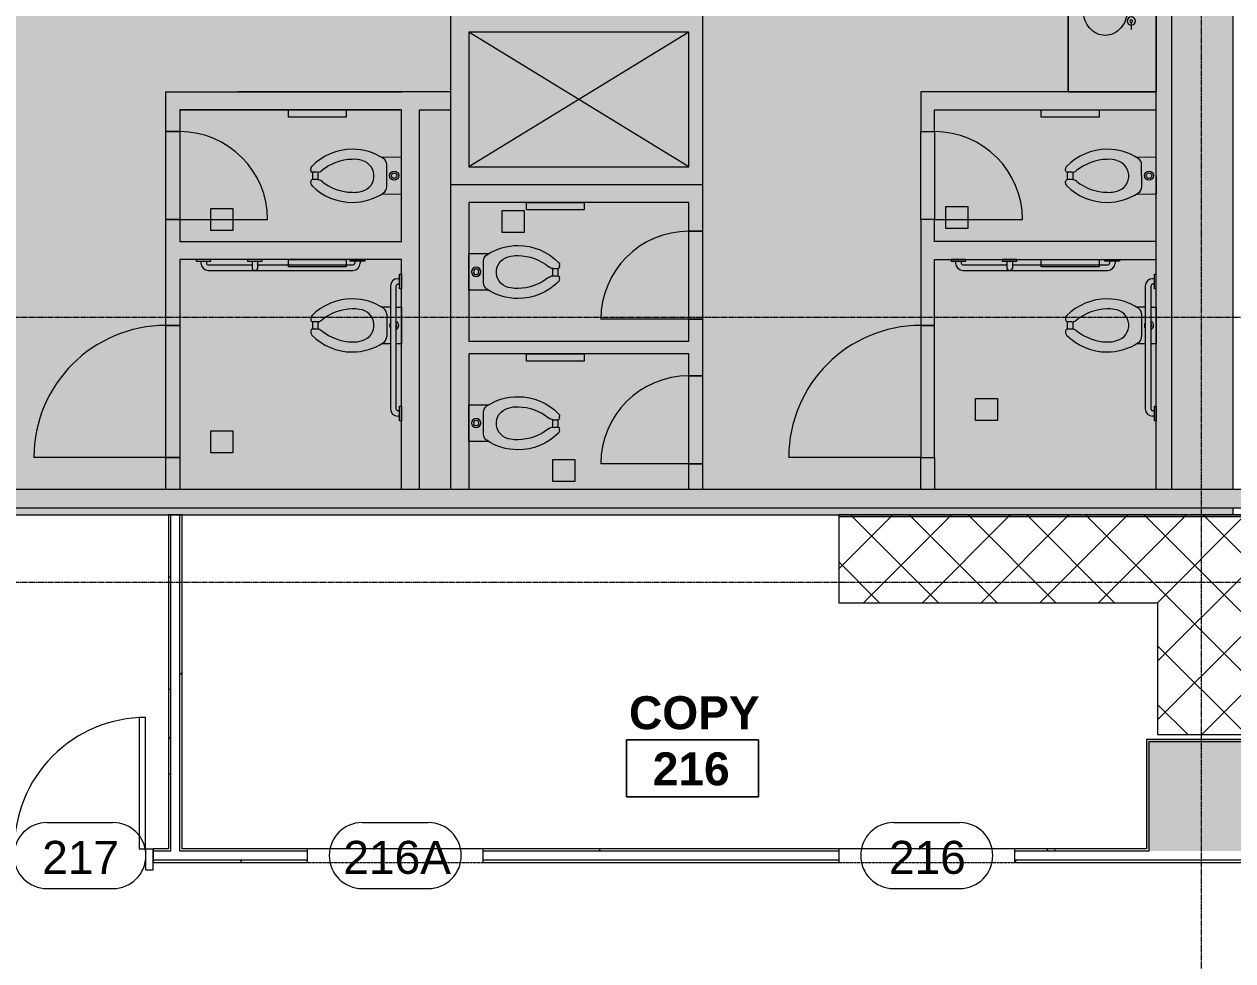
# Model space of a CAD drawing. Header units: inches. Extents: x 920 to 3559, y -583 to 5722.
# Drawn here: x 2307 to 2636.7, y 4664.5 to 4920.1 of the extents above; entities that cross this region are included whole.
import ezdxf

# ---------------------------------------------------------------- set-up
doc = ezdxf.new("R2010")
doc.units = ezdxf.units.IN
doc.header["$MEASUREMENT"] = 0
for name, pattern in [('Grid Line 1_2_', [0.875, 0.5, -0.125, 0.125, -0.125]), ('IMPORT-HIDDEN2 _3_', [0]), ('Overhead', [0.15625, 0.09375, -0.0625])]:
    doc.linetypes.add(name, pattern=pattern)
for name, color, linetype, lineweight in [('1900 Duke Street_2nd Flr_LINKED_dwg', 8, 'Continuous', 9), ('A-AREA-IDEN', 2, 'Continuous', 9), ('A-DETL-GENF', 92, 'Continuous', 9), ('A-DETL-MEDM', 33, 'Continuous', 20), ('A-DETL-THIN', 151, 'Continuous', 9), ('A-DOOR', 31, 'Continuous', 13), ('A-DOOR-FRAM', 31, 'Continuous', 20), ('A-DOOR-IDEN', 31, 'Continuous', 9), ('A-WALL', 113, 'Continuous', 13), ('A-WALL-PATT', 111, 'Continuous', 13), ('AD-MILLWORK', 7, 'IMPORT-HIDDEN2 _3_', 9), ('AE-COLUMN', 7, 'Continuous', 9), ('AE-DOORS', 7, 'Continuous', 9), ('AE-ELEV', 7, 'Continuous', 9), ('AE-FIXTURE', 7, 'Continuous', 9), ('AE-RCP-BULKHEAD', 7, 'Continuous', 9), ('AE-RCP-HEADERS', 7, 'Continuous', 9), ('AE-WALLS-PATT', 7, 'Continuous', 9), ('AE-WALLS-TENANT', 7, 'Continuous', 9), ('AN-FIXTURE', 7, 'Continuous', 9), ('AN-MILLWORK', 7, 'Continuous', 9), ('I-WALL', 2, 'Continuous', 13), ('Q-CASE', 31, 'Continuous', 9), ('S-GRID', 1, 'Continuous', 9)]:
    doc.layers.add(name, color=color, linetype=linetype, lineweight=lineweight)
doc.styles.add('Swis721 Lt BT', font='swissl.ttf', dxfattribs={"height": 9})
doc.styles.add('Swis721 Lt BT_B', font='', dxfattribs={"height": 9})
doc.styles.get('Swis721 Lt BT_B').set_extended_font_data('Swis721 Lt BT', bold=True)
pattern_1 = [(0, (-27928.1796, 0), (30.72, 7.68), [1.267, -21.773, 1.267, -21.773, -122.88]), (0, (-27928.1796, 0), (30.72, 7.68), [-46.08, 1.267, -44.813, 1.267, -21.773, -53.76]), (0, (-27928.1796, 0), (30.72, 7.68), [-115.2, 1.267, -14.093, 1.267, -37.133]), (120, (-27916.6596, 3.84), (-22.0110751, 22.7643004), [1.267, -21.773, 1.267, -21.773, -122.88]), (120, (-27916.6596, 3.84), (-22.0110751, 22.7643004), [-46.08, 1.267, -44.813, 1.267, -21.773, -53.76]), (120, (-27916.6596, 3.84), (-22.0110751, 22.7643004), [-115.2, 1.267, -14.093, 1.267, -37.133]), (240, (-27912.8196, 19.2), (-8.7089249, -30.4443004), [1.267, -21.773, 1.267, -21.773, -122.88]), (240, (-27912.8196, 19.2), (-8.7089249, -30.4443004), [-46.08, 1.267, -44.813, 1.267, -21.773, -53.76]), (240, (-27912.8196, 19.2), (-8.7089249, -30.4443004), [-115.2, 1.267, -14.093, 1.267, -37.133])]
pattern_2 = [(225, (30568.358, 4786.202), (8.012227, -8.012227), []), (315, (30568.358, 4786.202), (8.012227, 8.012227), [])]

# ---------------------------------------------------------------- blocks, each defined once
blk = doc.blocks.new('1900 Duke Street_2nd Flr_LINKED_dwg_P-TOILET_FLUSHVALVE-6424991-FIRST FLOOR CONSTRUCTION')
at = {"layer": 'AN-FIXTURE'}
for p, q in [((-1.93, 24.75), (-1.5, 24.75)), ((-1, 23.03), (-1, 24.25)), ((1, 23.03), (1, 24.25)), ((1.5, 24.75), (1.93, 24.75)), ((-3.03, 4), (3.03, 4))]:
    blk.add_line(p, q, dxfattribs=at)
at = {"layer": 'AN-FIXTURE', "flags": 128}
blk.add_lwpolyline([(-5, 5.38), (-5, 0), (5, 0), (5, 5.38)], dxfattribs=at)
at = {"layer": 'AN-FIXTURE'}
for radius in [1.25, 0.75]:
    blk.add_circle((0, 2), radius, dxfattribs=at)
for centre, radius, start, end in [((8.25, 13.42), 15.5, 134.5865, 180.0002), ((-1.93, 23.75), 1, 90.0002, 134.5865), ((-1.5, 24.25), 0.5, 0.0002, 90.0002), ((0, 12.45), 11.85, 85.1576, 94.8427), ((1.5, 24.25), 0.5, 90.0002, 180.0002), ((1.93, 23.75), 1, 45.4138, 90.0002), ((-8.25, 13.42), 15.5, 0.0002, 45.4138), ((9.04, 13.2), 13.54, 140.7782, 179.0697), ((-3, 23.03), 2, 320.7782, 0.0002), ((0, 12.45), 10.35, 84.3454, 95.6549), ((3, 23.03), 2, 180.0002, 219.2221), ((-9.04, 13.2), 13.54, 0.9307, 39.2221), ((8.25, 13.42), 15.5, 180.0002, 213.358), ((2.54, 13.02), 7.05, 176.7524, 192.5126), ((-2.54, 13.02), 7.05, 341.0374, 3.2479), ((-8.25, 13.42), 15.5, 326.6423, 0.0002), ((-0.05, 11.81), 4.31, 184.1235, 345.5792), ((-3.03, 6), 2, 213.358, 270.0002), ((3.03, 6), 2, 270.0002, 326.6423)]:
    blk.add_arc(centre, radius, start, end, dxfattribs=at)
blk = doc.blocks.new('1900 Duke Street_2nd Flr_LINKED_dwg_P-TOILET_FLUSHVALVE-6424993-FIRST FLOOR CONSTRUCTION')
at = {"layer": 'AN-FIXTURE'}
for p, q in [((-1.93, 24.75), (-1.5, 24.75)), ((-1, 23.03), (-1, 24.25)), ((1, 23.03), (1, 24.25)), ((1.5, 24.75), (1.93, 24.75)), ((-3.03, 4), (3.03, 4))]:
    blk.add_line(p, q, dxfattribs=at)
at = {"layer": 'AN-FIXTURE', "flags": 128}
blk.add_lwpolyline([(-5, 5.38), (-5, 0), (5, 0), (5, 5.38)], dxfattribs=at)
at = {"layer": 'AN-FIXTURE'}
for radius in [1.25, 0.75]:
    blk.add_circle((0, 2), radius, dxfattribs=at)
for centre, radius, start, end in [((8.25, 13.42), 15.5, 134.5865, 180.0002), ((-1.93, 23.75), 1, 90.0002, 134.5865), ((-1.5, 24.25), 0.5, 0.0002, 90.0002), ((0, 12.45), 11.85, 85.1576, 94.8427), ((1.5, 24.25), 0.5, 90.0002, 180.0002), ((1.93, 23.75), 1, 45.4138, 90.0002), ((-8.25, 13.42), 15.5, 0.0002, 45.4138), ((9.04, 13.2), 13.54, 140.7782, 179.0697), ((-3, 23.03), 2, 320.7782, 0.0002), ((0, 12.45), 10.35, 84.3454, 95.6549), ((3, 23.03), 2, 180.0002, 219.2221), ((-9.04, 13.2), 13.54, 0.9307, 39.2221), ((8.25, 13.42), 15.5, 180.0002, 213.358), ((2.54, 13.02), 7.05, 176.7524, 192.5126), ((-2.54, 13.02), 7.05, 341.0374, 3.2479), ((-8.25, 13.42), 15.5, 326.6423, 0.0002), ((-0.05, 11.81), 4.31, 184.1235, 345.5792), ((-3.03, 6), 2, 213.358, 270.0002), ((3.03, 6), 2, 270.0002, 326.6423)]:
    blk.add_arc(centre, radius, start, end, dxfattribs=at)
blk = doc.blocks.new('1900 Duke Street_2nd Flr_LINKED_dwg_P-SINK-RR-6424994-FIRST FLOOR CONSTRUCTION')
at = {"layer": 'AN-FIXTURE'}
for p, q in [((-0.5, 4.24), (-0.5, 1.5)), ((0.5, 4.24), (0.5, 1.5)), ((-4.13, 2.33), (-5.81, 2.33)), ((3.54, 2.33), (5.41, 2.33))]:
    blk.add_line(p, q, dxfattribs=at)
at = {"layer": 'AN-FIXTURE', "flags": 128}
blk.add_lwpolyline([(-0.5, 2.8), (-1.59, 2.8), (-1.59, 1.5), (1.59, 1.5), (1.59, 2.8), (0.5, 2.8)], dxfattribs=at)
at = {"layer": 'AN-FIXTURE'}
for centre, radius in [((-3.74, 2.33), 1.14), ((0, 5.71), 0.55), ((3.15, 2.33), 1.14), ((-3.74, 2.33), 0.394), ((3.15, 2.33), 0.394)]:
    blk.add_circle(centre, radius, dxfattribs=at)
for centre, radius, start, end in [((-0.76, 9.06), 6.17, 130.9878, 154.5127), ((-0.24, 8.46), 6.97, 109.7946, 130.9878), ((0.1, 7.51), 7.98, 90, 109.7946), ((0.1, 7.51), 7.98, 70.2054, 90), ((0.44, 8.46), 6.97, 49.0122, 70.2054), ((0.97, 9.06), 6.17, 25.4873, 49.0122), ((-1.58, 9.45), 5.27, 154.5127, 180), ((1.78, 9.45), 5.27, 360, 25.4873), ((-1.58, 9.45), 5.27, 180, 205.4873), ((-0.76, 9.84), 6.17, 205.4873, 229.0122), ((0.97, 9.84), 6.17, 310.9878, 334.5127), ((1.78, 9.45), 5.27, 334.5127, 0), ((-0.24, 10.44), 6.97, 229.0122, 250.2054), ((0.1, 11.39), 7.98, 250.2054, 265.6641), ((0, 4.24), 0.5, 360, 180), ((0.17, 11.15), 7.73, 272.4449, 289.9242), ((0.44, 10.44), 6.97, 289.7946, 310.9878)]:
    blk.add_arc(centre, radius, start, end, dxfattribs=at)
blk = doc.blocks.new('1900 Duke Street_2nd Flr_LINKED_dwg_A$C22A20B6F-6424995-FIRST FLOOR CONSTRUCTION')
at = {"layer": 'AN-FIXTURE', "flags": 128}
for points in [[(-30.85, 104.37), (-15.1, 104.37), (-15.1, 102.37), (-30.85, 102.37)], [(174.51, 104.37), (190.26, 104.37), (190.26, 102.37), (174.51, 102.37)], [(34.12, 79.03), (49.87, 79.03), (49.87, 77.03), (34.12, 77.03)], [(-30.85, 63.5), (-15.1, 63.5), (-15.1, 61.5), (-30.85, 61.5)], [(174.51, 63.5), (190.26, 63.5), (190.26, 61.5), (174.51, 61.5)], [(34.12, 37.72), (49.87, 37.72), (49.87, 35.72), (34.12, 35.72)]]:
    blk.add_lwpolyline(points, close=True, dxfattribs=at)
blk = doc.blocks.new('1900 Duke Street_2nd Flr_LINKED_dwg-5565117-FIRST FLOOR CONSTRUCTION')
at = {"layer": 'AE-COLUMN'}
blk.add_hatch(color=256, dxfattribs=at).paths.add_polyline_path([(1469.81, 346.02), (1469.81, 346.02), (1457.81, 346.02)], flags=0)
at = {"layer": 'AE-WALLS-PATT'}
h = blk.add_hatch(color=256, dxfattribs=at)
h.paths.add_polyline_path([(1358.81, 407.39), (1466.31, 407.39), (1466.31, 409.27), (1091.56, 409.27), (1091.56, 408.97), (1067.56, 408.99), (1067.56, 409.27), (1009.81, 409.27), (1009.81, 408.95), (991.94, 408.95), (991.94, 408.39), (986.94, 408.39), (986.94, 408.95), (979.81, 408.97), (979.81, 420.95), (982.69, 420.95), (982.69, 445.06), (984.31, 445.06), (984.31, 449.94), (977.81, 449.94), (977.81, 407.39), (1321.69, 407.39)], flags=0)
h.paths.add_polyline_path([(1093.6, 414.27), (1093.81, 414.27), (1093.81, 604.31), (1194.06, 604.31), (1194.06, 637.56), (1213.06, 637.56), (1213.06, 642.44), (1194.06, 642.44), (1194.06, 654.44), (1165.76, 654.44), (1165.76, 648.31), (1189.19, 648.31), (1189.19, 610.31), (1093.81, 610.31), (1093.81, 648.31), (1129.76, 648.31), (1129.76, 654.44), (1127.44, 654.44), (1127.44, 649.45), (1091.56, 649.45), (1091.56, 640.95), (1089.69, 640.95), (1089.69, 420.99), (1091.56, 420.97), (1091.56, 414.27)], flags=0)
h.paths.add_polyline_path([(979.81, 611.94), (984.31, 611.94), (984.31, 616.81), (982.69, 616.81), (982.69, 640.95), (979.81, 640.95), (979.81, 652.95), (986.94, 652.95), (986.94, 654.44), (977.81, 654.44), (977.81, 611.94)], flags=0)
h.paths.add_polyline_path([(1055.56, 646.06), (1055.56, 649.45), (1003.81, 649.45), (1003.81, 646.06)], flags=0)
h = blk.add_hatch(color=256, dxfattribs=at)
h.paths.add_polyline_path([(1449.67, 414.27), (1449.69, 414.27), (1449.69, 633.19), (1422.56, 633.19), (1422.56, 649.56), (1466.31, 649.56), (1466.31, 654.44), (1417.69, 654.44), (1417.69, 633.19), (1357.69, 633.19), (1357.69, 654.44), (1321.69, 654.44), (1321.69, 642.44), (1297.94, 642.44), (1297.94, 637.56), (1316.81, 637.56), (1316.81, 627.06), (1445.44, 627.06), (1445.44, 414.27)], flags=0)
h.paths.add_polyline_path([(1352.81, 633.19), (1326.56, 633.19), (1326.56, 649.56), (1352.81, 649.56), (1352.81, 633.53)], flags=0)
h = blk.add_hatch(color=256, dxfattribs=at)
h.paths.add_polyline_path([(1321.69, 497.47), (1321.69, 544.59), (1253.06, 544.59), (1253.06, 497.47), (1317.94, 497.47)], flags=0)
h.paths.add_polyline_path([(1257.94, 502.34), (1257.94, 539.09), (1317.94, 539.09), (1317.94, 502.34), (1290.51, 502.34)], flags=0)
for points in [[(1244.44, 414.27), (1244.44, 517.94), (1253.06, 517.94), (1253.06, 522.81), (1175.31, 522.81), (1175.31, 511.94), (1179.06, 511.94), (1179.06, 517.94), (1239.56, 517.94), (1239.56, 481.94), (1179.06, 481.94), (1179.06, 487.94), (1175.31, 487.94), (1175.31, 459.06), (1179.06, 459.06), (1179.06, 477.06), (1239.56, 477.06), (1239.56, 414.27), (1244.38, 414.27)], [(1381.19, 511.94), (1384.94, 511.94), (1384.94, 517.94), (1445.44, 517.94), (1445.44, 522.81), (1381.19, 522.81), (1381.19, 517.64)], [(1253.15, 414.27), (1257.94, 414.27), (1257.94, 451.28), (1317.94, 451.28), (1317.94, 445.31), (1321.69, 445.31), (1321.69, 460.75), (1317.94, 460.75), (1317.94, 454.78), (1257.94, 454.78), (1257.94, 492.59), (1317.94, 492.59), (1317.94, 484.75), (1321.69, 484.75), (1321.69, 497.47), (1253.06, 497.47), (1253.06, 414.27), (1253.15, 414.27)], [(1381.19, 459.06), (1384.94, 459.06), (1384.94, 477.06), (1445.44, 477.06), (1445.44, 481.94), (1384.94, 481.94), (1384.94, 487.94), (1381.19, 487.94), (1381.19, 477.06)], [(1175.31, 414.27), (1179.06, 414.27), (1179.06, 423.06), (1175.31, 423.06), (1175.31, 420.97)], [(1381.19, 414.27), (1384.94, 414.27), (1384.94, 423.06), (1381.19, 423.06)], [(1317.94, 414.27), (1321.69, 414.27), (1321.69, 421.31), (1317.94, 421.31)]]:
    blk.add_hatch(color=256, dxfattribs=at).paths.add_polyline_path(points, flags=0)
at = {"layer": 'AD-MILLWORK', "linetype": 'Continuous', "flags": 128}
blk.add_lwpolyline([(1421.44, 522.81), (1445.44, 522.81), (1445.44, 627.06), (1421.44, 627.06)], close=True, dxfattribs=at)
at = {"layer": 'AE-DOORS'}
for p, q in [((1179.06, 487.94), (1203.06, 487.94)), ((1384.94, 487.94), (1408.94, 487.94)), ((1317.94, 460.75), (1293.94, 460.75)), ((1175.31, 423.06), (1139.31, 423.06)), ((1381.19, 423.06), (1345.19, 423.06)), ((1317.94, 421.31), (1293.94, 421.31))]:
    blk.add_line(p, q, dxfattribs=at)
for centre, radius, start, end in [((1179.06, 487.94), 24, 0, 90), ((1384.94, 487.94), 24, 0, 90), ((1317.94, 460.75), 24, 90, 180), ((1175.31, 423.06), 36, 90, 180), ((1381.19, 423.06), 36, 90, 180), ((1317.94, 421.31), 24, 90, 180)]:
    blk.add_arc(centre, radius, start, end, dxfattribs=at)
at = {"layer": 'AE-ELEV'}
for p, q in [((1317.94, 502.34), (1257.94, 539.09)), ((1317.94, 539.09), (1257.94, 502.34))]:
    blk.add_line(p, q, dxfattribs=at)
at = {"layer": 'AE-FIXTURE'}
for p, q in [((1184.84, 476.56), (1184.84, 476.06)), ((1186.34, 476.56), (1186.34, 476.06)), ((1186.84, 475.56), (1198.81, 475.56)), ((1198.81, 476.56), (1198.81, 474.56)), ((1200.31, 476.56), (1200.31, 474.56)), ((1200.31, 475.56), (1226.31, 475.56)), ((1226.81, 476.56), (1226.81, 476.06)), ((1228.31, 476.56), (1228.31, 476.06)), ((1390.71, 476.56), (1390.71, 476.06)), ((1392.21, 476.56), (1392.21, 476.06)), ((1392.71, 475.56), (1404.69, 475.56)), ((1404.69, 476.56), (1404.69, 474.56)), ((1406.19, 476.56), (1406.19, 474.56)), ((1406.19, 475.56), (1432.19, 475.56)), ((1432.69, 476.56), (1432.69, 476.06)), ((1434.19, 476.56), (1434.19, 476.06)), ((1186.84, 474.06), (1226.31, 474.06)), ((1239.06, 471.81), (1238.56, 471.81)), ((1392.71, 474.06), (1432.19, 474.06)), ((1444.94, 471.81), (1444.44, 471.81)), ((1236.56, 469.81), (1236.56, 436.29)), ((1238.06, 469.81), (1238.06, 436.29)), ((1239.06, 470.31), (1238.56, 470.31)), ((1442.44, 469.81), (1442.44, 436.29)), ((1443.94, 469.81), (1443.94, 436.29)), ((1444.94, 470.31), (1444.44, 470.31)), ((1239.06, 435.79), (1238.56, 435.79)), ((1444.94, 435.79), (1444.44, 435.79)), ((1239.06, 434.29), (1238.56, 434.29)), ((1444.94, 434.29), (1444.44, 434.29))]:
    blk.add_line(p, q, dxfattribs=at)
at = {"layer": 'AE-FIXTURE', "flags": 128}
for points in [[(1187.59, 476.56), (1187.59, 477.06), (1183.59, 477.06), (1183.59, 476.56)], [(1201.56, 476.56), (1201.56, 477.06), (1197.56, 477.06), (1197.56, 476.56)], [(1229.56, 476.56), (1225.56, 476.56), (1225.56, 477.06), (1229.56, 477.06)], [(1393.46, 476.56), (1393.46, 477.06), (1389.46, 477.06), (1389.46, 476.56)], [(1407.44, 476.56), (1407.44, 477.06), (1403.44, 477.06), (1403.44, 476.56)], [(1435.44, 476.56), (1431.44, 476.56), (1431.44, 477.06), (1435.44, 477.06)], [(1239.06, 473.06), (1239.56, 473.06), (1239.56, 469.06), (1239.06, 469.06)], [(1239.56, 433.04), (1239.06, 433.04), (1239.06, 437.04), (1239.56, 437.04)], [(1445.44, 433.04), (1444.94, 433.04), (1444.94, 437.04), (1445.44, 437.04)]]:
    blk.add_lwpolyline(points, close=True, dxfattribs=at)
blk.add_lwpolyline([(1445.44, 469.06), (1444.94, 469.06), (1444.94, 473.06), (1445.44, 473.06)], dxfattribs=at)
at = {"layer": 'AE-FIXTURE'}
for centre, radius, start, end in [((1186.84, 476.06), 2, 180, 270), ((1186.84, 476.06), 0.5, 180, 270), ((1226.31, 476.06), 0.5, 270, 0), ((1226.31, 476.06), 2, 270, 0), ((1392.71, 476.06), 2, 180, 270), ((1392.71, 476.06), 0.5, 180, 270), ((1432.19, 476.06), 0.5, 270, 0), ((1432.19, 476.06), 2, 270, 0), ((1199.56, 474.88), 0.812, 202.6199, 337.3801), ((1238.56, 469.81), 2, 90, 180), ((1405.44, 474.88), 0.812, 202.6199, 337.3801), ((1444.44, 469.81), 2, 90, 180), ((1238.56, 469.81), 0.5, 90, 180), ((1444.44, 469.81), 0.5, 90, 180), ((1238.56, 436.29), 2, 180, 270), ((1238.56, 436.29), 0.5, 180, 270), ((1444.44, 436.29), 2, 180, 270), ((1444.44, 436.29), 0.5, 180, 270)]:
    blk.add_arc(centre, radius, start, end, dxfattribs=at)
at = {"layer": 'AE-RCP-BULKHEAD', "flags": 128}
blk.add_lwpolyline([(1421.44, 627.06), (1445.44, 627.06), (1445.44, 522.81), (1421.44, 522.81)], close=True, dxfattribs=at)
at = {"layer": 'AE-RCP-HEADERS', "flags": 128}
for points in [[(1175.31, 511.94), (1179.06, 511.94), (1179.06, 487.94), (1175.31, 487.94)], [(1381.19, 511.94), (1384.94, 511.94), (1384.94, 487.94), (1381.19, 487.94)], [(1317.94, 484.75), (1321.69, 484.75), (1321.69, 460.75), (1317.94, 460.75)], [(1175.31, 459.06), (1179.06, 459.06), (1179.06, 423.06), (1175.31, 423.06)], [(1381.19, 423.06), (1384.94, 423.06), (1384.94, 459.06), (1381.19, 459.06)], [(1317.94, 445.31), (1321.69, 445.31), (1321.69, 421.31), (1317.94, 421.31)]]:
    blk.add_lwpolyline(points, close=True, dxfattribs=at)
at = {"layer": 'AE-WALLS-TENANT'}
for p, q in [((1466.31, 654.44), (1466.31, 414.27)), ((1253.06, 522.81), (1195.06, 522.81)), ((1179.06, 517.94), (1239.06, 517.94)), ((1321.69, 497.47), (1253.06, 497.47)), ((1466.31, 409.27), (1466.31, 407.44)), ((1048.69, 407.39), (1175.99, 407.39)), ((1179.74, 407.39), (1358.81, 407.39))]:
    blk.add_line(p, q, dxfattribs=at)
at = {"layer": 'AE-WALLS-TENANT', "flags": 128}
for points in [[(1445.44, 414.27), (1445.44, 627.06), (1316.81, 627.06), (1316.81, 637.56), (1297.94, 637.56), (1297.94, 642.44), (1321.69, 642.44), (1321.69, 654.44), (1357.69, 654.44), (1357.69, 633.19), (1417.69, 633.19), (1417.69, 654.44), (1453.38, 654.44)], [(1449.69, 414.27), (1449.69, 633.19), (1422.56, 633.19), (1422.56, 649.56), (1453.38, 649.56)], [(1253.06, 414.27), (1253.06, 637.56), (1249.06, 637.56), (1249.06, 642.44), (1261.94, 642.44), (1261.94, 637.56), (1257.94, 637.56), (1257.94, 544.59)], [(1253.06, 544.59), (1321.69, 544.59), (1321.69, 484.75), (1317.94, 484.75), (1317.94, 492.59), (1257.94, 492.59), (1257.94, 454.78), (1317.94, 454.78), (1317.94, 460.75), (1321.69, 460.75), (1321.69, 445.31), (1317.94, 445.31), (1317.94, 451.28), (1257.94, 451.28), (1257.94, 414.27)], [(1239.56, 414.27), (1239.56, 477.06), (1179.06, 477.06), (1179.06, 459.06), (1175.31, 459.06), (1175.31, 487.94), (1179.06, 487.94), (1179.06, 481.94), (1239.56, 481.94), (1239.56, 517.94), (1179.06, 517.94), (1179.06, 511.94), (1175.31, 511.94), (1175.31, 522.81), (1239.56, 522.81)], [(1445.44, 522.81), (1381.19, 522.81), (1381.19, 511.94), (1384.94, 511.94), (1384.94, 517.94), (1445.44, 517.94)], [(1244.44, 414.27), (1244.44, 517.94), (1253.06, 517.94)], [(1445.44, 481.94), (1384.94, 481.94), (1384.94, 487.94), (1381.19, 487.94), (1381.19, 459.06), (1384.94, 459.06), (1384.94, 477.06), (1445.44, 477.06)], [(1175.31, 414.27), (1175.31, 423.06), (1179.06, 423.06), (1179.06, 414.27)], [(1381.19, 414.27), (1381.19, 423.06), (1384.94, 423.06), (1384.94, 414.27)], [(1317.94, 414.27), (1317.94, 421.31), (1321.69, 421.31), (1321.69, 414.27)]]:
    blk.add_lwpolyline(points, dxfattribs=at)
blk.add_lwpolyline([(1257.94, 539.09), (1257.94, 502.34), (1317.94, 502.34), (1317.94, 539.09)], close=True, dxfattribs=at)
at = {"layer": 'AN-FIXTURE'}
for p, q in [((1445.44, 469.06), (1445.44, 473.06)), ((1236.56, 464.06), (1234.18, 464.06)), ((1235.56, 462.09), (1235.56, 456.04)), ((1442.44, 464.06), (1440.06, 464.06)), ((1441.44, 462.09), (1441.44, 456.04)), ((1214.81, 460.99), (1214.81, 460.56)), ((1216.53, 460.06), (1215.31, 460.06)), ((1420.69, 460.99), (1420.69, 460.56)), ((1422.41, 460.06), (1421.19, 460.06)), ((1214.81, 457.56), (1214.81, 457.13)), ((1216.53, 458.06), (1215.31, 458.06)), ((1420.69, 457.56), (1420.69, 457.13)), ((1422.41, 458.06), (1421.19, 458.06)), ((1236.56, 454.06), (1234.18, 454.06)), ((1442.44, 454.06), (1440.06, 454.06))]:
    blk.add_line(p, q, dxfattribs=at)
at = {"layer": 'AN-FIXTURE', "flags": 128}
for points in [[(1388.02, 491.54), (1394.02, 491.54), (1394.02, 485.54), (1388.02, 485.54)], [(1187.58, 491.01), (1193.58, 491.01), (1193.58, 485.01), (1187.58, 485.01)], [(1267.06, 490.39), (1273.06, 490.39), (1273.06, 484.39), (1267.06, 484.39)], [(1396.14, 439.12), (1402.14, 439.12), (1402.14, 433.12), (1396.14, 433.12)], [(1187.58, 430.27), (1193.58, 430.27), (1193.58, 424.27), (1187.58, 424.27)], [(1280.88, 422.49), (1286.88, 422.49), (1286.88, 416.49), (1280.88, 416.49)]]:
    blk.add_lwpolyline(points, close=True, dxfattribs=at)
for points in [[(1238.06, 464.06), (1239.56, 464.06), (1239.56, 454.06), (1238.06, 454.06)], [(1443.94, 464.06), (1445.44, 464.06), (1445.44, 454.06), (1443.94, 454.06)]]:
    blk.add_lwpolyline(points, dxfattribs=at)
at = {"layer": 'AN-FIXTURE'}
for centre, radius, start, end in [((1226.14, 450.81), 15.5, 89.9998, 135.4135), ((1226.14, 450.81), 15.5, 56.642, 89.9998), ((1432.01, 450.81), 15.5, 89.9998, 135.4135), ((1432.01, 450.81), 15.5, 56.642, 89.9998), ((1215.81, 460.99), 1, 135.4135, 179.9998), ((1226.36, 450.02), 13.54, 90.9303, 129.2218), ((1226.54, 456.53), 7.05, 77.4874, 93.2476), ((1227.76, 459.11), 4.31, 284.4208, 85.8765), ((1233.56, 462.09), 2, 359.9998, 56.642), ((1421.69, 460.99), 1, 135.4135, 179.9998), ((1432.23, 450.02), 13.54, 90.9303, 129.2218), ((1432.41, 456.53), 7.05, 77.4874, 93.2476), ((1433.63, 459.11), 4.31, 284.4208, 85.8765), ((1439.44, 462.09), 2, 359.9998, 56.642), ((1215.31, 460.56), 0.5, 179.9998, 269.9998), ((1227.11, 459.06), 11.85, 175.1573, 184.8424), ((1216.53, 462.06), 2, 269.9998, 309.2218), ((1227.11, 459.06), 10.35, 174.3451, 185.6546), ((1237.56, 459.06), 1.25, 143.1679, 216.8321), ((1237.56, 459.06), 1.25, 293.5535, 66.4465), ((1237.56, 459.06), 0.75, 311.7597, 48.2403), ((1421.19, 460.56), 0.5, 179.9998, 269.9998), ((1432.98, 459.06), 11.85, 175.1573, 184.8424), ((1422.41, 462.06), 2, 269.9998, 309.2218), ((1432.98, 459.06), 10.35, 174.3451, 185.6546), ((1443.44, 459.06), 1.25, 143.1679, 216.8321), ((1443.44, 459.06), 1.25, 293.5535, 66.4465), ((1443.44, 459.06), 0.75, 311.7597, 48.2403), ((1215.31, 457.56), 0.5, 89.9998, 179.9998), ((1215.81, 457.13), 1, 179.9998, 224.5862), ((1226.14, 467.31), 15.5, 224.5862, 269.9998), ((1216.53, 456.06), 2, 50.7779, 89.9998), ((1226.36, 468.1), 13.54, 230.7779, 269.0693), ((1233.56, 456.04), 2, 303.3577, 359.9998), ((1421.19, 457.56), 0.5, 89.9998, 179.9998), ((1421.69, 457.13), 1, 179.9998, 224.5862), ((1432.01, 467.31), 15.5, 224.5862, 269.9998), ((1422.41, 456.06), 2, 50.7779, 89.9998), ((1432.23, 468.1), 13.54, 230.7779, 269.0693), ((1439.44, 456.04), 2, 303.3577, 359.9998), ((1226.54, 461.6), 7.05, 266.7521, 288.9626), ((1226.14, 467.31), 15.5, 269.9998, 303.3577), ((1432.41, 461.6), 7.05, 266.7521, 288.9626), ((1432.01, 467.31), 15.5, 269.9998, 303.3577)]:
    blk.add_arc(centre, radius, start, end, dxfattribs=at)
at = {"layer": 'AN-MILLWORK'}
blk.add_line((1421.44, 627.06), (1421.44, 522.81), dxfattribs=at)
at = {"extrusion": (0, 0, -1)}
for name, p, zscale, rotation in [('1900 Duke Street_2nd Flr_LINKED_dwg_P-SINK-RR-6424994-FIRST FLOOR CONSTRUCTION', (-1440.95, 545.25), -1, 270), ('1900 Duke Street_2nd Flr_LINKED_dwg_P-TOILET_FLUSHVALVE-6424993-FIRST FLOOR CONSTRUCTION', (-1257.94, 473.69), -0.9999999999999999, 90.21970898997775), ('1900 Duke Street_2nd Flr_LINKED_dwg_P-TOILET_FLUSHVALVE-6424993-FIRST FLOOR CONSTRUCTION', (-1257.94, 432.42), -0.9999999999999999, 90.21970898997775)]:
    blk.add_blockref(name, p, dxfattribs=dict(at, zscale=zscale, rotation=rotation))
blk.add_blockref('1900 Duke Street_2nd Flr_LINKED_dwg_A$C22A20B6F-6424995-FIRST FLOOR CONSTRUCTION', (1239.56, 413.56))
at = {"rotation": 90.21970898997775}
for p in [(1239.56, 499.94), (1445.44, 499.94)]:
    blk.add_blockref('1900 Duke Street_2nd Flr_LINKED_dwg_P-TOILET_FLUSHVALVE-6424991-FIRST FLOOR CONSTRUCTION', p, dxfattribs=at)
blk = doc.blocks.new('Door-Opening - 30_ x 84_-5950427-FIRST FLOOR CONSTRUCTION')
at = {"layer": 'A-DETL-GENF', "linetype": 'Overhead'}
for p, q in [((23.68, 1.88), (-24.32, 1.88)), ((-24.32, -1.87), (23.68, -1.87))]:
    blk.add_line(p, q, dxfattribs=at)
at = {"layer": 'A-DETL-MEDM'}
for p, q in [((-24.32, 1.88), (-24.32, -1.87)), ((23.68, -1.87), (23.68, 1.88))]:
    blk.add_line(p, q, dxfattribs=at)
blk = doc.blocks.new('Single Flush - OTJ_SOLIDFLUSH_ALUM-5854608-FIRST FLOOR CONSTRUCTION')
at = {"layer": 'A-DOOR', "lineweight": 20}
for p, q in [((16.15625, 37.6875), (16.15625, 1.875)), ((17.90625, 37.6875), (16.15625, 37.6875)), ((17.90625, 1.875), (17.90625, 37.6875)), ((16.15625, 1.875), (17.90625, 1.875))]:
    blk.add_line(p, q, dxfattribs=at)
at = {"layer": 'A-DOOR', "lineweight": 9}
blk.add_arc((17.90625, 1.875), 35.8125, 90, 180.5, dxfattribs=at)
at = {"layer": 'A-DOOR-FRAM'}
for p, q in [((-20, -3.875), (-20, 1.875)), ((-20, 1.875), (-18, 1.875)), ((-18, -3.875), (-18, 1.875)), ((18.000004, -3.875), (18.000004, 1.875)), ((18.000004, 1.875), (20.000004, 1.875)), ((20.000004, -3.875), (20.000004, 1.875)), ((-20, -3.875), (-18, -3.875)), ((18.000004, -3.875), (20.000004, -3.875))]:
    blk.add_line(p, q, dxfattribs=at)
blk = doc.blocks.new('C-L SHAPE COUNTER TOP - C-L SHAPE COUNTER TOP-6428071-FIRST FLOOR CONSTRUCTION')
at = {"layer": 'Q-CASE'}
h = blk.add_hatch(dxfattribs=at)
h.set_pattern_fill('FP_4', color=256, style=0, pattern_type=2)
h.set_pattern_definition(pattern_2)
h.paths.add_polyline_path([(0, 60), (0, 0), (111, 0), (111, 0.5), (0.5, 0.5), (0.5, 60)], flags=0)
h = blk.add_hatch(dxfattribs=at)
h.set_pattern_fill('FP_4', color=256, style=0, pattern_type=2)
h.set_pattern_definition(pattern_2)
h.paths.add_polyline_path([(12.68, 60), (0.5, 60), (0.5, 0.5), (111, 0.5), (111, 24), (24, 24), (24, 60), (18.64, 60)], flags=0)
for p, q in [((0.5, 60), (0, 60)), ((0.5, 0.5), (0.5, 60)), ((24, 60), (0.5, 60)), ((24, 24), (24, 60)), ((111, 24), (24, 24)), ((111, 0.5), (111, 24)), ((0, 0), (111, 0)), ((111, 0.5), (0.5, 0.5)), ((111, 0), (111, 0.5))]:
    blk.add_line(p, q, dxfattribs=at)
blk = doc.blocks.new('Room Tag - Room Name and Number-3379422-FIRST FLOOR CONSTRUCTION')
at = {"layer": 'A-AREA-IDEN'}
for p, q in [((-0.1881, -0.1636), (-0.1881, -0.0018)), ((-0.1881, -0.0018), (0.1869, -0.0018)), ((0.1869, -0.0018), (-0.1881, -0.0018)), ((-0.1881, -0.0018), (-0.1881, -0.1636)), ((0.1869, -0.0018), (0.1869, -0.1636)), ((0.1869, -0.1636), (0.1869, -0.0018)), ((0.1869, -0.1636), (-0.1881, -0.1636)), ((-0.1881, -0.1636), (0.1869, -0.1636))]:
    blk.add_line(p, q, dxfattribs=at)
blk = doc.blocks.new('Door Tag - Door Tag-41184-FIRST FLOOR CONSTRUCTION')
at = {"layer": 'A-DOOR-IDEN'}
for p, q in [((-0.09375, 0.09375), (0.09375, 0.09375)), ((-0.09375, -0.09375), (0.09375, -0.09375))]:
    blk.add_line(p, q, dxfattribs=at)
for centre, start, end in [((-0.09375, 0), 90, 270), ((0.09375, 0), 270, 90)]:
    blk.add_arc(centre, 0.09375, start, end, dxfattribs=at)

msp = doc.modelspace()

# ---------------------------------------------------------------- hatches: boundary and pattern name
at = {"layer": 'A-DETL-GENF'}
h = msp.add_hatch(color=254, dxfattribs=at)
h.paths.add_polyline_path([(2157.31, 4991.45), (2158.18, 4991.45), (2158.18, 4991.2), (2157.31, 4991.2)], flags=0)
h.paths.add_polyline_path([(2162.31, 4787.2), (2162.31, 4787.77), (2174.18, 4787.78), (2174.18, 4788.08), (2172.93, 4788.08), (2172.93, 4793.08), (2174.18, 4793.08), (2174.18, 4799.77), (2253.18, 4799.8), (2253.18, 4907.12), (2162.31, 4907.12), (2162.31, 4911.12), (2253.18, 4911.12), (2253.18, 5019.77), (2256.68, 5019.77), (2256.68, 4799.8), (2260.06, 4799.8), (2260.06, 5019.77), (2261.93, 5019.77), (2261.93, 5028.27), (2225.93, 5028.27), (2225.93, 5024.87), (2174.18, 5024.87), (2174.18, 5023.25), (2225.93, 5023.25), (2225.93, 5019.75), (2162.31, 5019.77), (2162.31, 5028.27), (2157.31, 5028.27), (2157.31, 4991.45), (2155.31, 4991.45), (2155.31, 4990.75), (2148.18, 4990.75), (2148.18, 4948.75), (2155.31, 4948.75), (2155.31, 4942.95), (2157.31, 4942.95), (2157.31, 4871.45), (2158.18, 4871.45), (2158.18, 4871.2), (2156.31, 4871.2), (2156.31, 4870.75), (2148.18, 4870.75), (2148.18, 4828.75), (2156.31, 4828.75), (2156.31, 4823.2), (2158.18, 4823.2), (2158.18, 4822.95), (2157.31, 4822.95), (2157.31, 4799.77), (2154.68, 4799.77), (2154.68, 4823.87), (2153.06, 4823.87), (2153.06, 4799.77), (2150.18, 4799.77), (2150.18, 4787.77), (2157.31, 4787.76), (2157.31, 4787.2)], flags=0)
h.paths.add_polyline_path([(2002.68, 4791.08), (2002.68, 4796.25), (1944.22, 4796.25), (1944.22, 4791.09)], flags=0)
h.paths.add_polyline_path([(2409.93, 4793.08), (2409.93, 4855.87), (2349.43, 4855.87), (2349.43, 4837.87), (2345.68, 4837.87), (2345.68, 4866.75), (2349.43, 4866.75), (2349.43, 4860.75), (2409.93, 4860.75), (2409.93, 4896.75), (2349.43, 4896.75), (2349.43, 4890.75), (2345.68, 4890.75), (2345.68, 4901.62), (2423.43, 4901.62), (2423.43, 5016.37), (2419.43, 5016.37), (2419.43, 5021.25), (2383.43, 5021.25), (2383.43, 5016.37), (2364.43, 5016.37), (2364.43, 4983.12), (2264.18, 4983.12), (2264.18, 4886.87), (2292.6, 4886.87), (2292.6, 4883.12), (2264.18, 4883.12), (2264.18, 4851.33), (2282.93, 4851.33), (2282.93, 4847.58), (2264.18, 4847.58), (2264.18, 4793.08), (2345.68, 4793.08), (2345.68, 4801.87), (2349.43, 4801.87), (2349.43, 4793.08), (2402.44, 4793.08)], flags=0)
h.paths.add_polyline_path([(2511.56, 4793.08), (2551.56, 4793.08), (2551.56, 4801.87), (2555.31, 4801.87), (2555.31, 4793.08), (2615.81, 4793.08), (2615.81, 4855.87), (2555.31, 4855.87), (2555.31, 4837.87), (2551.56, 4837.87), (2551.56, 4866.75), (2555.31, 4866.75), (2555.31, 4860.75), (2615.81, 4860.75), (2615.81, 4896.75), (2555.31, 4896.75), (2555.31, 4890.75), (2551.56, 4890.75), (2551.56, 4901.62), (2615.81, 4901.62), (2615.81, 5005.87), (2487.18, 5005.87), (2487.18, 5016.37), (2468.31, 5016.37), (2468.31, 5021.25), (2432.31, 5021.25), (2432.31, 5016.37), (2428.31, 5016.37), (2428.31, 4923.4), (2492.06, 4923.4), (2492.06, 4863.56), (2488.31, 4863.56), (2488.31, 4871.4), (2428.31, 4871.4), (2428.31, 4833.59), (2488.31, 4833.59), (2488.31, 4839.56), (2492.06, 4839.56), (2492.06, 4824.12), (2488.31, 4824.12), (2488.31, 4830.09), (2428.31, 4830.09), (2428.31, 4793.08), (2488.31, 4793.08), (2488.31, 4800.12), (2492.06, 4800.12), (2492.06, 4793.08)], flags=0)
h.paths.add_polyline_path([(2423.43, 4793.08), (2423.43, 4896.75), (2414.81, 4896.75), (2414.81, 4793.08)], flags=0)
h.paths.add_polyline_path([(2180.18, 4793.08), (2237.93, 4793.08), (2237.93, 4796.23), (2180.18, 4796.23)], flags=0)
h.paths.add_polyline_path([(2673.64, 4793.08), (2734.75, 4793.08), (2734.75, 4811.78), (2742.81, 4811.78), (2742.81, 5007.78), (2734.75, 5007.78), (2734.75, 5027.12), (2728.68, 5027.12), (2728.68, 5033.25), (2692.68, 5033.25), (2692.68, 5027.12), (2650.93, 5027.12), (2650.93, 5001.78), (2642.81, 5001.78), (2642.81, 4811.78), (2650.93, 4811.78), (2650.93, 4793.08)], flags=0)
h.paths.add_polyline_path([(2620.06, 4793.08), (2636.68, 4793.08), (2636.68, 5028.37), (2592.93, 5028.37), (2592.93, 5012), (2620.06, 5012), (2620.06, 4811.78)], flags=0)
h.paths.add_polyline_path([(2002.68, 4799.75), (2002.68, 4799.77), (2020.43, 4799.77), (2020.43, 4828.75), (2023.31, 4828.75), (2023.31, 4870.75), (2020.43, 4870.75), (2020.43, 4917.77), (1944.22, 4917.75), (1944.22, 4799.75)], flags=0)
h.paths.add_polyline_path([(2154.68, 4875.62), (2154.68, 4943.87), (2153.06, 4943.87), (2153.06, 4875.62)], flags=0)
h.paths.add_polyline_path([(2428.31, 4881.15), (2488.31, 4881.15), (2488.31, 4917.9), (2428.31, 4917.9)], flags=0)
h.paths.add_polyline_path([(2002.68, 4921.25), (2002.68, 4929.77), (2022.06, 4929.77), (2022.06, 5027.14), (1944.22, 5027.14), (1944.22, 4929.77), (1950.21, 4929.77), (1950.21, 4921.25)], flags=0)
h.paths.add_polyline_path([(2157.31, 4942.95), (2157.31, 4943.2), (2158.18, 4943.2), (2158.18, 4942.95)], flags=0)
h.paths.add_polyline_path([(2432.31, 4980.37), (2432.31, 4987.37), (2434.06, 4987.37), (2434.06, 4980.42), (2433.18, 4980.38)], flags=0)
h.paths.add_polyline_path([(2419.43, 4980.37), (2417.68, 4980.42), (2417.68, 4987.37), (2419.43, 4987.37), (2419.43, 4980.38)], flags=0)
h.paths.add_polyline_path([(2300.13, 4989.12), (2359.56, 4989.12), (2359.56, 5027.12), (2336.13, 5027.12), (2336.13, 5033.25), (2300.13, 5033.25), (2300.13, 5027.12), (2271.56, 5027.12), (2271.56, 4989.12), (2283.18, 4989.12)], flags=0)
h.paths.add_polyline_path([(2267.43, 4989.12), (2267.43, 5027.12), (2264.18, 5027.12), (2264.18, 4989.12), (2264.32, 4989.12)], flags=0)
h.paths.add_polyline_path([(2153.06, 4995.62), (2154.68, 4995.62), (2154.68, 5019.77), (2153.06, 5019.77)], flags=0)
h.paths.add_polyline_path([(2502.17, 5012), (2523.18, 5012), (2523.18, 5028.37), (2496.93, 5028.37), (2496.93, 5012)], flags=0)
h.paths.add_polyline_path([(2748.93, 5027.62), (2748.91, 5031.37), (2748.81, 5031.37), (2748.81, 5027.62), (2748.87, 5027.62)], flags=0)
at = {"layer": 'A-WALL'}
msp.add_hatch(color=250, dxfattribs=at).paths.add_polyline_path([(2616.18, 4694.44), (2640.8, 4694.44), (2640.8, 4724.2), (2613.8, 4724.2), (2613.8, 4694.44)], flags=0)
at = {"layer": 'A-WALL-PATT', "lineweight": 9}
msp.add_hatch(color=7, dxfattribs=at).paths.add_polyline_path([(2746.75, 4788.08), (2748.93, 4788.08), (2748.93, 4793.08), (2172.93, 4793.08), (2172.93, 4788.08), (2746.35, 4788.08)], flags=0)
h = msp.add_hatch(dxfattribs=at)
h.set_pattern_fill('FP_2', color=256, style=0, pattern_type=2)
h.set_pattern_definition(pattern_1)
h.paths.add_polyline_path([(2346.36, 4695.06), (2346.99, 4695.06), (2346.99, 4786.2), (2346.36, 4786.2), (2346.36, 4700.83)], flags=0)
h = msp.add_hatch(dxfattribs=at)
h.set_pattern_fill('FP_2', color=256, style=0, pattern_type=2)
h.set_pattern_definition(pattern_1)
h.paths.add_polyline_path([(2349.49, 4695.06), (2350.11, 4695.06), (2350.11, 4786.2), (2349.49, 4786.2), (2349.49, 4700.83)], flags=0)
at = {"layer": 'A-WALL-PATT'}
msp.add_hatch(color=250, dxfattribs=at).paths.add_polyline_path([(2613.3, 4695.06), (2613.8, 4695.06), (2613.8, 4724.2), (2640.18, 4724.2), (2640.18, 4724.83), (2613.18, 4724.83), (2613.18, 4695.06)], flags=0)
at = {"layer": 'A-WALL-PATT', "lineweight": 9}
h = msp.add_hatch(dxfattribs=at)
h.set_pattern_fill('FP_2', color=256, style=0, pattern_type=2)
h.set_pattern_definition(pattern_1)
h.paths.add_polyline_path([(2577.18, 4694.44), (2613.8, 4694.44), (2613.8, 4695.06), (2577.18, 4695.06), (2577.18, 4694.83)], flags=0)
h.paths.add_polyline_path([(2643.3, 4694.44), (2693.61, 4694.44), (2693.61, 4695.06), (2643.3, 4695.06), (2643.3, 4694.59)], flags=0)
h.paths.add_polyline_path([(2836.25, 4694.44), (2836.25, 4695.06), (2786.5, 4695.06), (2786.5, 4694.44)], flags=0)
h.paths.add_polyline_path([(2733.61, 4694.44), (2738.8, 4694.44), (2738.8, 4695.06), (2733.61, 4695.06)], flags=0)
h.paths.add_polyline_path([(2741.3, 4694.44), (2746.5, 4694.44), (2746.5, 4695.06), (2741.3, 4695.06)], flags=0)
h.paths.add_polyline_path([(2529.18, 4694.44), (2529.18, 4695.06), (2432.24, 4695.06), (2432.24, 4694.44)], flags=0)
h.paths.add_polyline_path([(2361.03, 4694.44), (2384.24, 4694.44), (2384.24, 4695.06), (2349.49, 4695.06), (2349.49, 4694.44)], flags=0)
h.paths.add_polyline_path([(2251.42, 4694.44), (2253.91, 4694.44), (2253.91, 4695.06), (2219.06, 4695.06), (2219.06, 4694.44)], flags=0)
h.paths.add_polyline_path([(2283.18, 4694.44), (2302.24, 4694.44), (2302.24, 4695.06), (2282.66, 4695.06), (2282.66, 4694.44)], flags=0)
h.paths.add_polyline_path([(2342.24, 4694.44), (2346.99, 4694.44), (2346.99, 4695.06), (2342.24, 4695.06), (2342.24, 4694.83)], flags=0)
h = msp.add_hatch(dxfattribs=at)
h.set_pattern_fill('FP_2', color=256, style=0, pattern_type=2)
h.set_pattern_definition(pattern_1)
h.paths.add_polyline_path([(2836.25, 4691.31), (2839.37, 4691.31), (2839.37, 4691.94), (2786.5, 4691.94), (2786.5, 4691.31)], flags=0)
h.paths.add_polyline_path([(2616.18, 4691.31), (2693.61, 4691.31), (2693.61, 4691.94), (2577.18, 4691.94), (2577.18, 4691.31), (2613.8, 4691.31)], flags=0)
h.paths.add_polyline_path([(2741.3, 4691.31), (2746.5, 4691.31), (2746.5, 4691.94), (2733.61, 4691.94), (2733.61, 4691.31), (2738.8, 4691.31)], flags=0)
h.paths.add_polyline_path([(2432.24, 4691.31), (2529.18, 4691.31), (2529.18, 4691.94), (2432.24, 4691.94)], flags=0)
h.paths.add_polyline_path([(2251.42, 4691.31), (2302.24, 4691.31), (2302.24, 4691.94), (2215.93, 4691.94), (2215.95, 4691.31), (2237.36, 4691.31)], flags=0)
h.paths.add_polyline_path([(2361.03, 4691.31), (2384.24, 4691.31), (2384.24, 4691.94), (2342.24, 4691.94), (2342.24, 4691.31), (2349.49, 4691.31)], flags=0)

# ---------------------------------------------------------------- linework, layer by layer
at = {"layer": 'A-DETL-THIN'}
msp.add_line((2148.18, 4786.2), (2748.93, 4786.2), dxfattribs=at)
at = {"layer": 'A-WALL'}
for p, q in [((2346.99, 4694.44), (2346.99, 4786.2)), ((2349.49, 4694.44), (2349.49, 4786.2)), ((2346.99, 4694.44), (2342.24, 4694.44)), ((2384.24, 4691.94), (2342.24, 4691.94)), ((2384.24, 4694.44), (2349.49, 4694.44)), ((2529.18, 4694.44), (2432.24, 4694.44)), ((2529.18, 4691.94), (2432.24, 4691.94)), ((2613.8, 4694.44), (2577.18, 4694.44)), ((2693.61, 4691.94), (2577.18, 4691.94))]:
    msp.add_line(p, q, dxfattribs=at)
at = {"layer": 'A-WALL', "color": 8, "lineweight": 20}
for p, q in [((2640.18, 4724.83), (2613.18, 4724.83)), ((2613.18, 4724.83), (2613.18, 4695.06))]:
    msp.add_line(p, q, dxfattribs=at)
at = {"layer": 'A-WALL', "color": 55}
for p, q in [((2613.8, 4724.2), (2613.8, 4695.06)), ((2640.18, 4724.2), (2613.8, 4724.2)), ((2613.8, 4695.06), (2613.8, 4694.44))]:
    msp.add_line(p, q, dxfattribs=at)
at = {"layer": 'I-WALL', "color": 8, "lineweight": 20}
for p, q in [((2743.81, 4793.08), (2172.93, 4793.08)), ((2172.93, 4788.08), (2748.93, 4788.08))]:
    msp.add_line(p, q, dxfattribs=at)
at = {"layer": 'I-WALL'}
for p, q in [((2346.36, 4786.2), (2346.36, 4695.06)), ((2350.11, 4786.2), (2346.36, 4786.2)), ((2350.11, 4695.06), (2350.11, 4786.2)), ((2346.36, 4695.06), (2342.24, 4695.06)), ((2342.24, 4695.06), (2342.24, 4691.31)), ((2384.24, 4695.06), (2350.11, 4695.06)), ((2529.18, 4695.06), (2432.24, 4695.06)), ((2613.18, 4695.06), (2577.18, 4695.06)), ((2342.24, 4691.31), (2384.24, 4691.31)), ((2432.24, 4691.31), (2529.18, 4691.31)), ((2577.18, 4691.31), (2693.61, 4691.31))]:
    msp.add_line(p, q, dxfattribs=at)
at = {"layer": 'S-GRID', "linetype": 'Grid Line 1_2_'}
for p, q in [((2628.18, 4277.77), (2628.18, 5698.13)), ((3518.09, 4840.08), (1847.48, 4840.08)), ((3518.09, 4767.7), (1847.48, 4767.7))]:
    msp.add_line(p, q, dxfattribs=at)

# ---------------------------------------------------------------- block references
at = {"layer": '1900 Duke Street_2nd Flr_LINKED_dwg', "color": 7}
msp.add_blockref('1900 Duke Street_2nd Flr_LINKED_dwg-5565117-FIRST FLOOR CONSTRUCTION', (1170.37, 4378.81), dxfattribs=at)
at = {"layer": 'A-AREA-IDEN', "xscale": 95.99999999999994, "yscale": 95.99999999999994, "zscale": 95.99999999999994}
msp.add_blockref('Room Tag - Room Name and Number-3379422-FIRST FLOOR CONSTRUCTION', (2489.36, 4724.96), dxfattribs=at)
at = {"layer": 'A-DOOR'}
for name, p in [('Single Flush - OTJ_SOLIDFLUSH_ALUM-5854608-FIRST FLOOR CONSTRUCTION', (2322.24, 4693.19)), ('Door-Opening - 30_ x 84_-5950427-FIRST FLOOR CONSTRUCTION', (2408.56, 4693.19)), ('Door-Opening - 30_ x 84_-5950427-FIRST FLOOR CONSTRUCTION', (2553.5, 4693.19))]:
    msp.add_blockref(name, p, dxfattribs=at)
at = {"layer": 'A-DOOR-IDEN', "xscale": 95.99999999999994, "yscale": 95.99999999999994, "zscale": 95.99999999999994}
for p in [(2322.24, 4693.19), (2408.24, 4693.19), (2553.18, 4693.19)]:
    msp.add_blockref('Door Tag - Door Tag-41184-FIRST FLOOR CONSTRUCTION', p, dxfattribs=at)
at = {"layer": 'Q-CASE', "rotation": 180}
msp.add_blockref('C-L SHAPE COUNTER TOP - C-L SHAPE COUNTER TOP-6428071-FIRST FLOOR CONSTRUCTION', (2640.18, 4786.2), dxfattribs=at)

# ---------------------------------------------------------------- texts
at = {"layer": 'A-AREA-IDEN', "char_height": 9, "attachment_point": 1, "style": 'Swis721 Lt BT_B'}
for s, insert, width in [('COPY', (2471.99, 4736.68), 41.814), ('216', (2478.47, 4721.36), 25.452)]:
    msp.add_mtext(s, dxfattribs=dict(at, insert=insert, width=width))
at = {"layer": 'A-DOOR-IDEN', "char_height": 9, "attachment_point": 1, "style": 'Swis721 Lt BT'}
for s, insert, width in [('217', (2311.93, 4697.21), 24.543), ('216A', (2394.06, 4697.21), 33.936), ('216', (2542.88, 4697.21), 24.543)]:
    msp.add_mtext(s, dxfattribs=dict(at, insert=insert, width=width))

doc.saveas('drawing.dxf')
